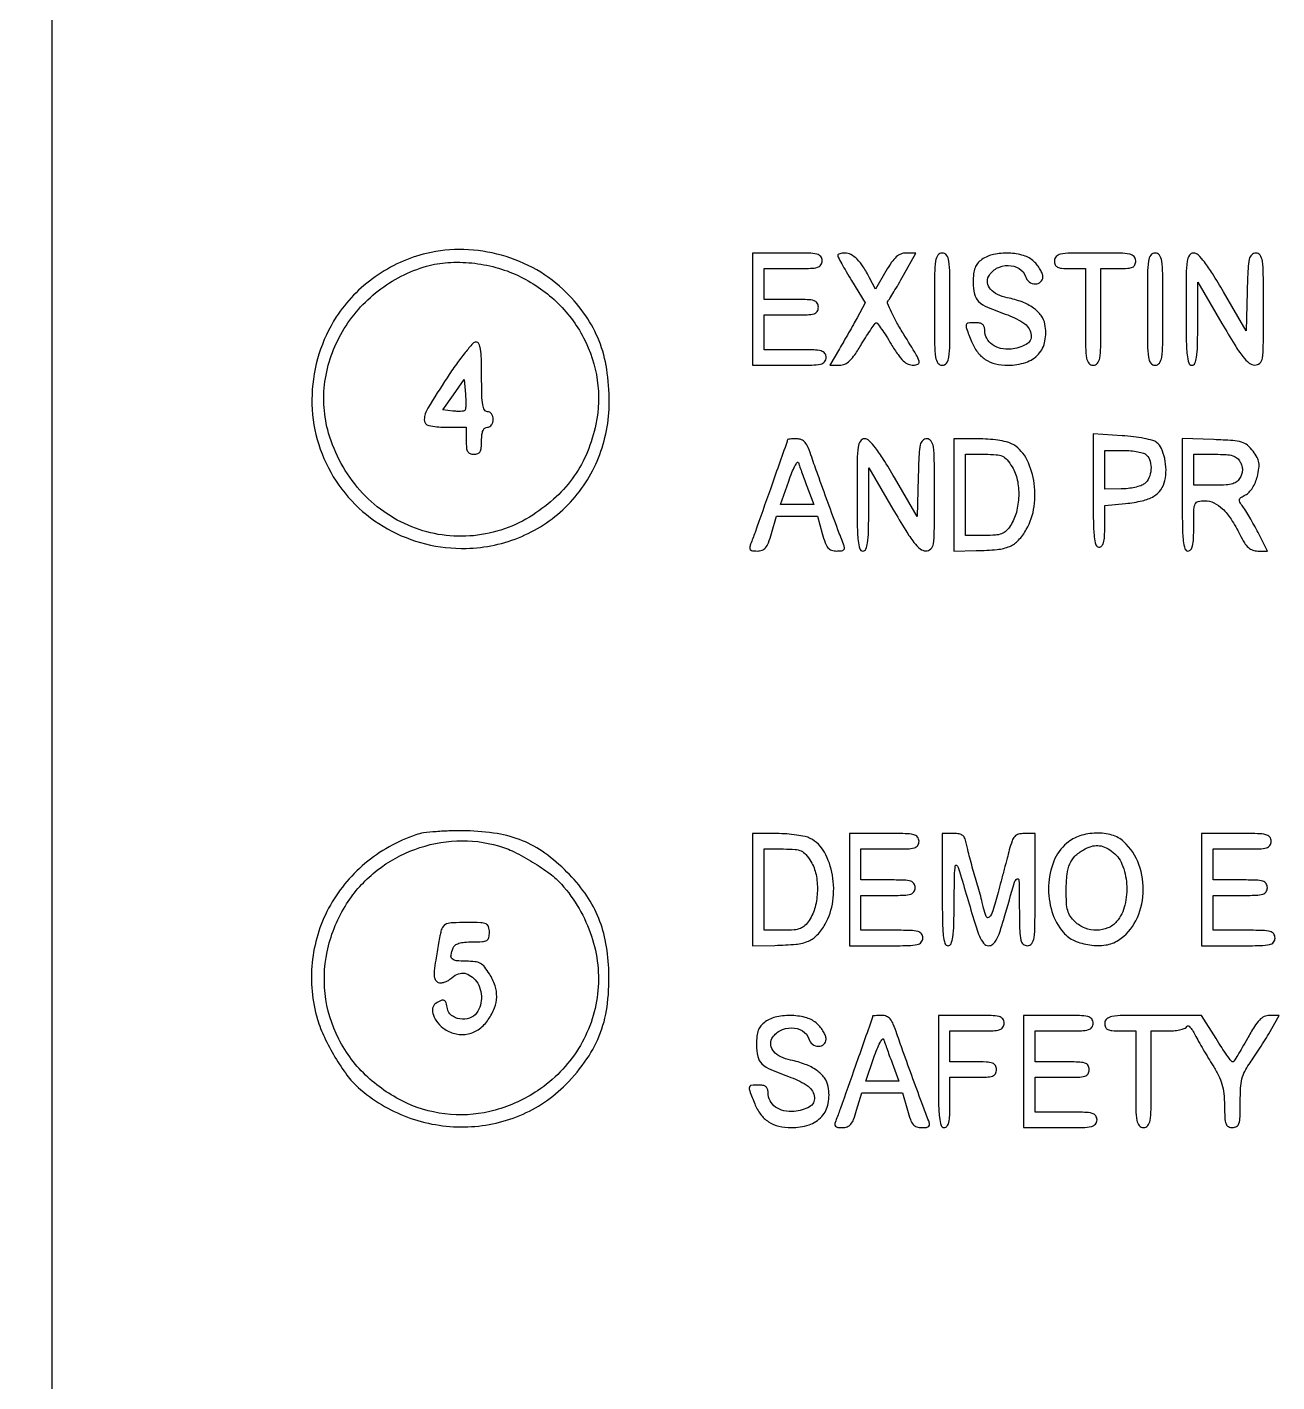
# Model space of a CAD drawing. Extents: x 0 to 1066, y 0 to 761.
# Drawn here: x 777.27 to 804.59, y 667.01 to 696.63 of the extents above; entities that cross this region are included whole.
import ezdxf

# ---------------------------------------------------------------- set-up
doc = ezdxf.new("R2010")
doc.units = 0
doc.header["$MEASUREMENT"] = 0

msp = doc.modelspace()

# ---------------------------------------------------------------- linework, layer by layer
msp.add_lwpolyline([(183.390323, 95.266879, 0.000001), (192.989143, 95.254457, 0.000118)], format="xyb")
for points in [[(409.06215, 749.15415), (40.8618, 749.132981), (40.8618, 380.65769), (40.8618, 12.1824), (501.2973, 12.1824), (961.7328, 12.1824), (961.7328, 380.646631), (961.7328, 749.110861), (961.41555, 749.1633, 0.040886), (961.153339, 749.184871, 0.000002), (934.190609, 749.194398, 0.000089), (904.448031, 749.199508, 0.000054), (869.1804, 749.195529, -0.000029), (813.61687, 749.186499, -0.000004), (696.10453, 749.175037, -0.000004), (556.774728, 749.163736, -0.000004)], [(785.997105, 691.682352, 0.050026), (785.421334, 691.484218, 0.045719), (784.877547, 691.170865, 0.04586), (784.401376, 690.765048, 0.051106), (784.026175, 690.292646, 0.133354), (783.494947, 688.599059, 0.138393), (783.904924, 686.895979, 0.138543), (785.144167, 685.659726, 0.133745), (786.8646, 685.233336, 0.095052), (788.078141, 685.495171, 0.099017), (789.088855, 686.185791, 0.098969), (789.756558, 687.212337, 0.094862), (789.991508, 688.4325, 0.038506), (789.936789, 689.151997, 0.055241), (789.770544, 689.768856, 0.057392), (789.479478, 690.31682, 0.046131), (789.051728, 690.829708, 0.066545), (788.406909, 691.320485, 0.061446), (787.638518, 691.640783, 0.061189), (786.812162, 691.765656, 0.064894)], [(793.125, 690.4629), (793.125, 689.2362), (793.9287, 689.2362, 0.004147), (794.419409, 689.24027, 0.047763), (794.610788, 689.261803, 0.16431), (794.698194, 689.313393, 0.179874), (794.7324, 689.4054, 0.157888), (794.70286, 689.496616, 0.176663), (794.62665, 689.548162, 0.055952), (794.461778, 689.570253, 0.005351), (794.0556, 689.5746), (793.3788, 689.5746), (793.3788, 689.9553), (793.3788, 690.336), (793.971, 690.336, 0.006583), (794.320892, 690.340607, 0.063075), (794.468025, 690.363193, 0.183695), (794.53687, 690.414626, 0.142406), (794.5632, 690.5052, 0.142406), (794.53687, 690.595774, 0.183695), (794.468025, 690.647207, 0.063075), (794.320892, 690.669793, 0.006583), (793.971, 690.6744), (793.3788, 690.6744), (793.3788, 691.0128), (793.3788, 691.3512), (794.0133, 691.3512, 0.005909), (794.391326, 691.355667, 0.059311), (794.547338, 691.37799, 0.180365), (794.619856, 691.429488, 0.150217), (794.6478, 691.5204, 0.17273), (794.615127, 691.612157, 0.168559), (794.531475, 691.66375, 0.050222), (794.348922, 691.685449, 0.004487), (793.8864, 691.6896), (793.125, 691.6896)], [(794.9862, 691.637217, 0.12301), (794.995101, 691.601585, 0.003159), (795.074275, 691.455233, 0.006529), (795.171137, 691.284192, 0.00439), (795.286031, 691.091259), (795.585861, 690.597684), (795.410697, 690.276492, -0.002869), (795.328434, 690.127688, -0.001518), (795.224789, 689.944032, -0.00151), (795.117612, 689.756775, -0.002337), (795.023797, 689.59575), (794.812062, 689.2362), (795.021288, 689.2362, 0.105199), (795.138289, 689.261092, 0.085914), (795.244815, 689.332519, 0.052726), (795.35942, 689.467656, 0.014746), (795.508822, 689.7015, -0.006681), (795.618654, 689.879678, -0.010501), (795.71821, 690.029413, -0.004849), (795.805505, 690.152349, -0.254944), (795.830815, 690.164401, -0.226292), (795.856131, 690.150572, -0.004433), (795.943963, 690.026729, -0.009702), (796.044118, 689.876695, -0.006242), (796.154653, 689.699101, 0.014971), (796.303972, 689.468273, 0.051802), (796.419524, 689.333191, 0.083594), (796.526353, 689.26122, 0.106918), (796.642024, 689.2362, 0.130295), (796.741099, 689.262464, 0.351922), (796.766035, 689.32567, 0.060655), (796.702639, 689.466806, 0.002956), (796.434363, 689.905122, -0.011173), (796.28013, 690.166667, -0.01758), (796.160815, 690.398501, -0.011947), (796.075879, 690.590624, -0.293207), (796.085732, 690.645372, 0.047422), (796.124079, 690.695428, 0.003721), (796.21218, 690.838642, 0.005039), (796.314467, 691.011636, 0.003834), (796.423165, 691.20315), (796.694352, 691.6896), (796.482815, 691.6896, 0.093558), (796.368244, 691.667973, 0.088897), (796.267118, 691.605906, 0.059307), (796.164331, 691.489775, 0.018991), (796.040137, 691.295189), (795.808997, 690.900777), (795.68311, 691.147139, 0.025616), (795.545175, 691.386039, 0.052309), (795.409302, 691.55428, 0.070756), (795.275101, 691.655379, 0.126762), (795.142288, 691.6896, 0.031847), (795.082494, 691.685788, 0.049151), (795.032051, 691.674212, 0.063174), (794.997125, 691.657343, 0.253917)], [(797.1012, 690.4629, 0.002322), (797.104789, 689.690038, 0.031956), (797.125267, 689.410687, 0.123223), (797.176078, 689.284309, 0.240299), (797.2704, 689.2362, 0.240299), (797.364722, 689.284309, 0.123223), (797.415533, 689.410687, 0.031956), (797.436011, 689.690038, 0.002322), (797.4396, 690.4629, 0.002322), (797.436011, 691.235762, 0.031956), (797.415533, 691.515112, 0.123223), (797.364722, 691.641491, 0.240299), (797.2704, 691.6896, 0.240299), (797.176078, 691.641491, 0.123223), (797.125267, 691.515112, 0.031956), (797.104789, 691.235762, 0.002322)], [(798.13755, 691.547944, 0.064007), (798.044752, 691.463732, 0.085808), (797.986951, 691.366165, 0.066535), (797.956434, 691.236274, 0.024477), (797.9472, 691.047758, 0.055339), (797.975837, 690.789812, 0.149321), (798.066073, 690.631324, 0.090969), (798.259844, 690.505662, 0.013145), (798.701297, 690.335657, -0.070637), (799.075795, 690.139569, -0.215768), (799.215551, 689.896824, -0.299828), (799.107796, 689.692464, -0.104684), (798.774004, 689.59127, -0.073735), (798.547538, 689.605205, -0.104161), (798.363247, 689.686673, -0.119079), (798.243923, 689.825512, -0.118782), (798.201, 690.003643, 0.082235), (798.188546, 690.078852, 0.147435), (798.152433, 690.129334, 0.119852), (798.088224, 690.157894, 0.045016), (797.9895, 690.1668, 0.028442), (797.835093, 690.15801, 0.327023), (797.792992, 690.119113, 0.139119), (797.799629, 690.039942, 0.005125), (797.909489, 689.757001, 0.065244), (798.038277, 689.527252, 0.088006), (798.211642, 689.364438, 0.085852), (798.43394, 689.268565, 0.059042), (798.707073, 689.2362, 0.079385), (799.096277, 689.298386, 0.130563), (799.374088, 689.479024, 0.137881), (799.516228, 689.765502, 0.093265), (799.516428, 690.132247, 0.114024), (799.432895, 690.323128, 0.079467), (799.26387, 690.487886, 0.063948), (799.014522, 690.6197, 0.038754), (798.693366, 690.712434, -0.060203), (798.476687, 690.785177, -0.103319), (798.325606, 690.900045, -0.141227), (798.261242, 691.038835, -0.162669), (798.285678, 691.182146, -0.149104), (798.459437, 691.355203, -0.123853), (798.713831, 691.417698, -0.133716), (798.953153, 691.3511, -0.183571), (799.090673, 691.177672, 0.153609), (799.172587, 691.061012, 0.157876), (799.305616, 691.013861, 0.194842), (799.421596, 691.057172, 0.210147), (799.47, 691.167253, 0.093821), (799.456333, 691.239446, 0.037607), (799.412483, 691.33037, 0.035541), (799.349123, 691.423863, 0.037508), (799.274197, 691.505653, 0.118482), (799.04847, 691.634394, 0.061394), (798.726123, 691.686356, 0.060569), (798.393956, 691.658454, 0.10142)], [(799.7238, 691.5204, 0.094959), (799.740363, 691.433974, 0.184152), (799.78725, 691.382925, 0.098846), (799.880239, 691.35753, 0.017388), (800.0622, 691.3512), (800.4006, 691.3512), (800.4006, 690.2937, 0.002827), (800.404331, 689.633741, 0.036854), (800.425134, 689.389537, 0.138781), (800.476394, 689.279068, 0.218517), (800.5698, 689.2362, 0.218517), (800.663206, 689.279068, 0.138781), (800.714466, 689.389537, 0.036854), (800.735269, 689.633741, 0.002827), (800.739, 690.2937), (800.739, 691.3512), (801.1197, 691.3512, 0.013964), (801.329458, 691.357059, 0.090841), (801.431663, 691.38175, 0.188085), (801.482234, 691.432795, 0.102588), (801.5004, 691.5204, 0.193568), (801.463202, 691.612885, 0.15568), (801.368213, 691.664421, 0.043488), (801.159205, 691.685667, 0.003595), (800.6121, 691.6896, 0.003595), (800.064995, 691.685667, 0.043488), (799.855988, 691.664421, 0.15568), (799.760998, 691.612885, 0.193568)], [(801.7542, 690.4629, 0.002322), (801.757789, 689.690038, 0.031956), (801.778267, 689.410687, 0.123223), (801.829078, 689.284309, 0.240299), (801.9234, 689.2362, 0.240299), (802.017722, 689.284309, 0.123223), (802.068533, 689.410687, 0.031956), (802.089011, 689.690038, 0.002322), (802.0926, 690.4629, 0.002322), (802.089011, 691.235762, 0.031956), (802.068533, 691.515112, 0.123223), (802.017722, 691.641491, 0.240299), (801.9234, 691.6896, 0.240299), (801.829078, 691.641491, 0.123223), (801.778267, 691.515112, 0.031956), (801.757789, 691.235762, 0.002322)], [(802.6002, 690.4629, 0.003213), (802.604528, 689.789379, 0.022561), (802.623538, 689.4618, 0.049302), (802.659453, 689.286077, 0.328801), (802.7271, 689.2362, 0.295501), (802.792472, 689.278531, 0.070336), (802.830206, 689.409231, 0.029944), (802.85024, 689.656794, 0.004715), (802.855837, 690.14565), (802.857674, 691.0551), (803.384587, 690.148957, 0.006242), (803.663961, 689.682024, 0.029041), (803.843682, 689.424737, 0.052989), (803.980926, 689.284238, 0.170079), (804.10185, 689.239507, 0.199339), (804.210131, 689.282273, 0.163117), (804.267825, 689.393706, 0.036571), (804.288904, 689.652581, 0.002034), (804.2922, 690.4629, 0.002367), (804.288569, 691.230072, 0.031318), (804.268184, 691.512383, 0.117824), (804.218377, 691.641077, 0.246563), (804.12596, 691.6896, 0.195513), (804.035155, 691.652682, 0.145553), (803.981852, 691.557256, 0.043894), (803.954339, 691.350993, 0.004128), (803.93561, 690.839718), (803.9115, 689.989836), (803.418317, 690.839718, 0.007787), (803.178238, 691.238983, 0.025041), (803.001401, 691.49361, 0.035073), (802.863547, 691.648518, 0.195814), (802.762667, 691.6896, 0.254619), (802.672661, 691.640588, 0.110911), (802.624151, 691.508758, 0.030502), (802.603887, 691.222586, 0.002427)], [(787.99834, 691.19714, -0.079429), (788.831274, 690.629617, -0.083179), (789.430297, 689.838678, -0.08492), (789.73045, 688.910561, -0.087624), (789.700103, 687.945986, -0.045806), (789.514114, 687.340015, -0.054705), (789.228555, 686.815617, -0.054078), (788.832983, 686.360942, -0.043222), (788.319725, 685.962306, -0.11948), (787.027556, 685.510829, -0.12055), (785.676715, 685.703452, -0.11761), (784.542787, 686.505682, -0.109943), (783.858645, 687.752311, -0.106182), (783.778222, 688.877756, -0.09793), (784.160202, 689.973359, -0.095419), (784.942073, 690.863078, -0.094989), (785.999645, 691.400496, -0.054256), (786.466705, 691.481795, -0.041356), (786.986086, 691.472065, -0.040317), (787.511873, 691.375309, -0.044279)], [(786.445949, 688.961448, 0.007646), (786.025141, 688.296398, 0.127089), (785.949408, 688.048089, 0.365109), (786.047968, 687.920288, 0.053482), (786.3993, 687.8826), (786.8646, 687.8826), (786.8646, 687.5865, 0.022514), (786.871553, 687.432166, 0.10769), (786.897836, 687.348563, 0.177212), (786.948992, 687.305399, 0.087745), (787.0338, 687.2904, 0.087745), (787.118608, 687.305399, 0.177212), (787.169764, 687.348563, 0.10769), (787.196047, 687.432166, 0.022514), (787.203, 687.5865, -0.025511), (787.209928, 687.722201, -0.075863), (787.233214, 687.8121, -0.129352), (787.273265, 687.863474, -0.164293), (787.3299, 687.8826, 0.130775), (787.378609, 687.895561, 0.10214), (787.419787, 687.93195, 0.08892), (787.447336, 687.986708, 0.072314), (787.4568, 688.0518, 0.072314), (787.447336, 688.116892, 0.08892), (787.419787, 688.17165, 0.10214), (787.378609, 688.208039, 0.130775), (787.3299, 688.221, -0.273642), (787.265877, 688.258875, -0.084509), (787.227675, 688.36905, -0.035355), (787.2078, 688.578814, -0.005946), (787.203, 688.9824, 0.006165), (787.198118, 689.378305, 0.033744), (787.178446, 689.591247, 0.07546), (787.141719, 689.705815, 0.284834), (787.080449, 689.7438, 0.215356), (787.011487, 689.712653, 0.010228), (786.843512, 689.513984, 0.015258), (786.651007, 689.261232, 0.010239)], [(786.835647, 688.248447, -0.16234), (786.807459, 688.234358, -0.023299), (786.742398, 688.228154, -0.024442), (786.662133, 688.228186, -0.018672), (786.574626, 688.235784), (786.353783, 688.2633), (786.588041, 688.592678), (786.8223, 688.922057), (786.849063, 688.605341, -0.012704), (786.856389, 688.481094, -0.017767), (786.856162, 688.369859, -0.014224), (786.850175, 688.279312, -0.174472)], [(800.5698, 686.497826, 0.003177), (800.574121, 685.817844, 0.022367), (800.593118, 685.487454, 0.048715), (800.62898, 685.310102, 0.329705), (800.6967, 685.26, 0.208378), (800.757043, 685.28629, 0.11961), (800.796531, 685.356727, 0.055661), (800.817906, 685.487799, 0.012613), (800.8236, 685.713464), (800.8236, 686.166928), (801.27855, 686.213883, 0.029754), (801.644321, 686.273788, 0.076952), (801.892388, 686.371557, 0.106873), (802.050428, 686.516432, 0.100256), (802.139012, 686.71692, 0.058942), (802.161983, 686.949486, 0.048856), (802.13294, 687.196741, 0.051542), (802.061641, 687.413671, 0.114883), (801.957197, 687.551257, 0.111025), (801.873735, 687.593819, 0.015594), (801.683766, 687.63615, 0.017167), (801.452129, 687.672044, 0.01383), (801.201235, 687.695128), (800.5698, 687.735651)], [(793.886395, 687.60765, -0.084799), (793.879891, 687.569634, -0.000052), (793.51392, 686.530862, -0.000388), (793.178376, 685.581128, -0.009822), (793.081375, 685.32345, 0.060048), (793.061783, 685.249719, 0.230938), (793.076032, 685.205862, 0.170663), (793.124125, 685.181754, 0.031659), (793.224379, 685.1754, 0.086283), (793.332494, 685.194197, 0.134827), (793.409323, 685.248159, 0.082591), (793.471396, 685.35517, 0.018432), (793.538868, 685.5561), (793.651276, 685.9368), (794.096243, 685.9368), (794.541211, 685.9368), (794.6478, 685.5561, 0.017944), (794.713185, 685.35119, 0.087286), (794.773412, 685.245731, 0.141822), (794.850634, 685.193352, 0.078722), (794.963946, 685.1754, 0.029308), (795.069092, 685.181568, 0.166988), (795.118822, 685.205476, 0.236769), (795.133664, 685.249266, 0.061225), (795.11389, 685.32345, -0.006965), (794.991601, 685.639806, -0.001209), (794.770345, 686.24124, -0.001323), (794.550617, 686.847987, -0.005089), (794.418852, 687.22695, 0.017403), (794.340081, 687.4367, 0.074917), (794.271322, 687.550475, 0.125362), (794.191616, 687.608372, 0.094981), (794.085049, 687.6288, 0.00999), (794.008884, 687.627278, 0.016528), (793.944752, 687.622587, 0.010464), (793.893648, 687.616062, 0.371455)], [(795.4092, 686.4021, 0.003213), (795.413528, 685.728579, 0.022561), (795.432538, 685.401, 0.049302), (795.468453, 685.225277, 0.328801), (795.5361, 685.1754, 0.295501), (795.601472, 685.217731, 0.070336), (795.639206, 685.348431, 0.029944), (795.65924, 685.595994, 0.004715), (795.664837, 686.08485), (795.666674, 686.9943), (796.193587, 686.088157, 0.006242), (796.472961, 685.621224, 0.029041), (796.652682, 685.363937, 0.052989), (796.789926, 685.223438, 0.170079), (796.91085, 685.178707, 0.199339), (797.019131, 685.221473, 0.163117), (797.076825, 685.332906, 0.036571), (797.097904, 685.591781, 0.002034), (797.1012, 686.4021, 0.002367), (797.097569, 687.169272, 0.031318), (797.077184, 687.451583, 0.117824), (797.027377, 687.580277, 0.246563), (796.93496, 687.6288, 0.195513), (796.844155, 687.591882, 0.145553), (796.790852, 687.496456, 0.043894), (796.763339, 687.290193, 0.004128), (796.74461, 686.778918), (796.7205, 685.929036), (796.227317, 686.778918, 0.007787), (795.987238, 687.178183, 0.025041), (795.810401, 687.43281, 0.035073), (795.672547, 687.587718, 0.195814), (795.571667, 687.6288, 0.254619), (795.481661, 687.579788, 0.110911), (795.433151, 687.447958, 0.030502), (795.412887, 687.161786, 0.002427)], [(797.5242, 686.4021), (797.5242, 685.1754), (798.01065, 685.183833, 0.018847), (798.47362, 685.209333, 0.076273), (798.747029, 685.277681, 0.107083), (798.938218, 685.411469, 0.057946), (799.108422, 685.644364, 0.09461), (799.279413, 686.149018, 0.077415), (799.270001, 686.719631, 0.083451), (799.094367, 687.220065, 0.148656), (798.784184, 687.521803, 0.065462), (798.67184, 687.562266, 0.01784), (798.485859, 687.595974, 0.017725), (798.270231, 687.619391, 0.017594), (798.05295, 687.627553), (797.5242, 687.6288)], [(802.5156, 686.405521, 0.003202), (802.519926, 685.730013, 0.022501), (802.538932, 685.40157, 0.049121), (802.57483, 685.225347, 0.329081), (802.6425, 685.1754, 0.232029), (802.704237, 685.20568, 0.108427), (802.743369, 685.2882, 0.047315), (802.764101, 685.444057, 0.00942), (802.7694, 685.7253, -0.00595), (802.773707, 686.087265, -0.096871), (802.799744, 686.205398, -0.238613), (802.86441, 686.259015, -0.056005), (803.008453, 686.2752, -0.111153), (803.209905, 686.229856, -0.081177), (803.39922, 686.099001, -0.058854), (803.58491, 685.872371, -0.025924), (803.776772, 685.53495, 0.021841), (803.876516, 685.356153, 0.069009), (803.96367, 685.250627, 0.100305), (804.056178, 685.194832, 0.085906), (804.168445, 685.1754), (804.37965, 685.1754), (804.173473, 685.57725, 0.006834), (804.085406, 685.743272, 0.006481), (803.991298, 685.909812, 0.006451), (803.904251, 686.05496, 0.022591), (803.842827, 686.145075, -0.02569), (803.776248, 686.244064, -0.192002), (803.767329, 686.298864, -0.198014), (803.798663, 686.34379, -0.027525), (803.899528, 686.400975, 0.089041), (803.977481, 686.458814, 0.046566), (804.051998, 686.554476, 0.042448), (804.115234, 686.674802, 0.038847), (804.159464, 686.807663, 0.026721), (804.193434, 686.984022, 0.076578), (804.191442, 687.108441, 0.082928), (804.152416, 687.220784, 0.035157), (804.066072, 687.355462, 0.057331), (803.943502, 687.48574, 0.10358), (803.815117, 687.555032, 0.055706), (803.619985, 687.589974, 0.007564), (803.204758, 687.611071), (802.5156, 687.635643)], [(798.799153, 687.01545, -0.090931), (798.911474, 686.733731, -0.056823), (798.941535, 686.378809, -0.056208), (798.890625, 686.020988, -0.081785), (798.76183, 685.730109, -0.053857), (798.668567, 685.616566, -0.102503), (798.569565, 685.552935, -0.073821), (798.431888, 685.522209, -0.018052), (798.19905, 685.5138), (797.778, 685.5138), (797.778, 686.4021), (797.778, 687.2904), (798.202243, 687.2904, -0.017821), (798.452218, 687.281488, -0.090339), (798.586717, 687.246935, -0.111314), (798.686476, 687.170566, -0.033754)], [(801.73728, 687.27348, -0.13151), (801.816434, 687.136469, -0.084316), (801.8338, 686.952515, -0.084006), (801.789413, 686.772481, -0.128741), (801.69075, 686.646767, -0.079472), (801.609395, 686.603301, -0.027293), (801.480572, 686.566604, -0.026323), (801.331663, 686.540996, -0.027554), (801.18315, 686.531691), (800.8236, 686.529), (800.8236, 686.952), (800.8236, 687.375), (801.22968, 687.375, -0.022886), (801.392585, 687.36754, -0.026473), (801.546296, 687.345178, -0.026952), (801.672495, 687.312781, -0.120635)], [(803.7846, 687.1212, -0.049536), (803.820762, 687.033826, -0.073486), (803.832853, 686.952, -0.073486), (803.820762, 686.870174, -0.049536), (803.7846, 686.7828, -0.09537), (803.715705, 686.697875, -0.100861), (803.621466, 686.646633, -0.059921), (803.476432, 686.620648, -0.014397), (803.231723, 686.6136), (802.7694, 686.6136), (802.7694, 686.952), (802.7694, 687.2904), (803.231723, 687.2904, -0.014397), (803.476432, 687.283352, -0.059921), (803.621466, 687.257367, -0.100861), (803.715705, 687.206125, -0.09537)], [(794.312555, 686.59245), (794.462344, 686.1906), (794.100038, 686.1906), (793.737732, 686.1906), (793.915543, 686.705018, -0.011999), (793.986293, 686.894824, -0.026422), (794.051317, 687.035259, -0.047278), (794.101634, 687.111901, -0.601846), (794.12806, 687.106868, 0.009837), (794.149896, 687.040695, 0.001488), (794.196571, 686.909323, 0.001668), (794.252662, 686.754556, 0.001442)], [(785.7648, 678.97164, 0.09133), (784.650488, 678.341073, 0.096368), (783.858609, 677.364913, 0.097835), (783.498198, 676.176064, 0.097299), (783.61587, 674.937007, 0.038263), (783.765781, 674.544885, 0.024196), (783.996357, 674.112635, 0.024327), (784.258862, 673.718072, 0.051825), (784.505459, 673.447603, 0.093347), (785.582306, 672.79944, 0.092818), (786.823355, 672.58569, 0.094487), (788.039295, 672.835924, 0.100997), (789.045634, 673.513647, 0.044452), (789.505331, 674.072957, 0.061619), (789.802448, 674.649246, 0.060033), (789.955047, 675.292225, 0.039588), (789.980881, 676.052544, 0.038264), (789.904942, 676.673652, 0.052783), (789.737077, 677.209436, 0.053468), (789.462802, 677.693031, 0.040683), (789.068229, 678.157629, 0.039941), (788.582015, 678.571803, 0.05959), (788.094197, 678.842547, 0.057514), (787.543344, 678.996626, 0.034305), (786.8646, 679.05737, 0.011631), (786.52948, 679.056503, 0.012987), (786.206895, 679.039771, 0.013152), (785.931857, 679.011037, 0.050643)], [(787.573885, 678.729909, -0.045144), (787.911209, 678.598614, -0.021792), (788.317249, 678.374156, -0.021686), (788.697266, 678.118649, -0.051927), (788.947997, 677.890141, -0.101745), (789.603883, 676.75826, -0.109772), (789.735812, 675.490868, -0.111106), (789.319109, 674.298671, -0.106361), (788.427007, 673.377707, -0.07969), (787.501053, 672.952657, -0.087889), (786.520236, 672.858234, -0.087718), (785.565131, 673.106536, -0.079009), (784.713627, 673.673, -0.088524), (784.080207, 674.507094, -0.090923), (783.781894, 675.501091, -0.090141), (783.854544, 676.543485, -0.085208), (784.288307, 677.516407, -0.079975), (784.92053, 678.196412, -0.077249), (785.741413, 678.653419, -0.077531), (786.659501, 678.838616, -0.081493)], [(793.125, 677.7729), (793.125, 676.5462), (793.61145, 676.554633, 0.018847), (794.07442, 676.580133, 0.076273), (794.347829, 676.648481, 0.107083), (794.539018, 676.782269, 0.057946), (794.709222, 677.015164, 0.09461), (794.880213, 677.519818, 0.077415), (794.870801, 678.090431, 0.083451), (794.695167, 678.590865, 0.148656), (794.384984, 678.892603, 0.065462), (794.27264, 678.933066, 0.01784), (794.086659, 678.966774, 0.017725), (793.871031, 678.990191, 0.017594), (793.65375, 678.998353), (793.125, 678.9996)], [(795.24, 677.7729), (795.24, 676.5462), (796.0437, 676.5462, 0.004147), (796.534409, 676.55027, 0.047763), (796.725788, 676.571803, 0.16431), (796.813194, 676.623393, 0.179874), (796.8474, 676.7154, 0.157888), (796.81786, 676.806616, 0.176663), (796.74165, 676.858162, 0.055952), (796.576778, 676.880253, 0.005351), (796.1706, 676.8846), (795.4938, 676.8846), (795.4938, 677.2653), (795.4938, 677.646), (796.086, 677.646, 0.006583), (796.435892, 677.650607, 0.063075), (796.583025, 677.673193, 0.183695), (796.65187, 677.724626, 0.142406), (796.6782, 677.8152, 0.142406), (796.65187, 677.905774, 0.183695), (796.583025, 677.957207, 0.063075), (796.435892, 677.979793, 0.006583), (796.086, 677.9844), (795.4938, 677.9844), (795.4938, 678.3228), (795.4938, 678.6612), (796.1283, 678.6612, 0.005909), (796.506326, 678.665667, 0.059311), (796.662338, 678.68799, 0.180365), (796.734856, 678.739488, 0.150217), (796.7628, 678.8304, 0.17273), (796.730127, 678.922157, 0.168559), (796.646475, 678.97375, 0.050222), (796.463922, 678.995449, 0.004487), (796.0014, 678.9996), (795.24, 678.9996)], [(797.2704, 677.7729, 0.003213), (797.274728, 677.099379, 0.022561), (797.293738, 676.7718, 0.049302), (797.329653, 676.596077, 0.328801), (797.3973, 676.5462, 0.305395), (797.463534, 676.590816, 0.062503), (797.501802, 676.734464, 0.027449), (797.52361, 677.00436, 0.004264), (797.532837, 677.54025, -0.002416), (797.540185, 678.083722, -0.029471), (797.556246, 678.291143, -0.603012), (797.588012, 678.302714, -0.138127), (797.628491, 678.2382, 0.001112), (797.962007, 677.112584, 0.020238), (798.083604, 676.758451, 0.077221), (798.175819, 676.599377, 0.226588), (798.287137, 676.5462, 0.178321), (798.375345, 676.578692, 0.090477), (798.451167, 676.671602, 0.045479), (798.527822, 676.84648, 0.010027), (798.625409, 677.15955, -0.001209), (798.851705, 677.933315, -0.180504), (798.906526, 678.006317, -0.586533), (798.947568, 677.984353, -0.002598), (798.955721, 677.37105, 0.004063), (798.963882, 676.86801, 0.046466), (798.987047, 676.671291, 0.159576), (799.039338, 676.581336, 0.183972), (799.1316, 676.5462, 0.240299), (799.225922, 676.594309, 0.123223), (799.276733, 676.720687, 0.031956), (799.297211, 677.000038, 0.002322), (799.3008, 677.7729), (799.3008, 678.9996), (799.066235, 678.9996, 0.057703), (798.936147, 678.984537, 0.150789), (798.855817, 678.937484, 0.102355), (798.797877, 678.840296, 0.018959), (798.73688, 678.64005, 0.000085), (798.690137, 678.462626, 0.000034), (798.62585, 678.218372, 0.000033), (798.556416, 677.95442, 0.000041), (798.492014, 677.70945, -0.009374), (798.378579, 677.308552, -0.115475), (798.299591, 677.172001, -0.538762), (798.232654, 677.183623, -0.053672), (798.173997, 677.37105, 0.012912), (798.146867, 677.491309, 0.003926), (798.099647, 677.672041, 0.003928), (798.043536, 677.873794, 0.004276), (797.985778, 678.069, -0.00492), (797.928294, 678.264206, -0.004529), (797.873002, 678.465959, -0.004526), (797.826971, 678.646701, -0.014927), (797.801281, 678.76695, 0.043617), (797.768378, 678.886863, 0.134321), (797.719798, 678.954621, 0.130778), (797.642629, 678.989234, 0.040414), (797.514598, 678.9996), (797.2704, 678.9996)], [(799.992403, 678.787573, 0.123885), (799.709212, 678.394877, 0.085485), (799.595637, 677.855957, 0.082885), (799.668108, 677.293936, 0.104562), (799.919839, 676.835326, 0.111799), (800.157809, 676.658975, 0.06908), (800.494208, 676.563281, 0.069045), (800.844165, 676.562815, 0.111332), (801.122082, 676.666881, 0.131426), (801.502839, 677.09286, 0.103697), (801.663254, 677.692511, 0.101152), (801.57059, 678.318853, 0.118621), (801.239971, 678.818419, 0.118666), (800.980235, 678.965001, 0.075716), (800.634556, 679.008938, 0.073305), (800.279541, 678.947607, 0.095814)], [(802.9386, 677.7729), (802.9386, 676.5462), (803.7423, 676.5462, 0.004147), (804.233009, 676.55027, 0.047763), (804.424388, 676.571803, 0.16431), (804.511794, 676.623393, 0.179874), (804.546, 676.7154, 0.157888), (804.51646, 676.806616, 0.176663), (804.44025, 676.858162, 0.055952), (804.275378, 676.880253, 0.005351), (803.8692, 676.8846), (803.1924, 676.8846), (803.1924, 677.2653), (803.1924, 677.646), (803.7846, 677.646, 0.006583), (804.134492, 677.650607, 0.063075), (804.281625, 677.673193, 0.183695), (804.35047, 677.724626, 0.142406), (804.3768, 677.8152, 0.142406), (804.35047, 677.905774, 0.183695), (804.281625, 677.957207, 0.063075), (804.134492, 677.979793, 0.006583), (803.7846, 677.9844), (803.1924, 677.9844), (803.1924, 678.3228), (803.1924, 678.6612), (803.8269, 678.6612, 0.005909), (804.204926, 678.665667, 0.059311), (804.360938, 678.68799, 0.180365), (804.433456, 678.739488, 0.150217), (804.4614, 678.8304, 0.17273), (804.428727, 678.922157, 0.168559), (804.345075, 678.97375, 0.050222), (804.162522, 678.995449, 0.004487), (803.7, 678.9996), (802.9386, 678.9996)], [(794.399953, 678.38625, -0.090931), (794.512274, 678.104531, -0.056823), (794.542335, 677.749609, -0.056208), (794.491425, 677.391788, -0.081785), (794.36263, 677.100909, -0.053857), (794.269367, 676.987366, -0.102503), (794.170365, 676.923735, -0.073821), (794.032688, 676.893009, -0.018052), (793.79985, 676.8846), (793.3788, 676.8846), (793.3788, 677.7729), (793.3788, 678.6612), (793.803043, 678.6612, -0.017821), (794.053018, 678.652288, -0.090339), (794.187517, 678.617735, -0.111314), (794.287276, 678.541366, -0.033754)], [(800.971497, 678.615839, -0.143223), (801.199198, 678.331523, -0.079931), (801.30166, 677.896353, -0.077332), (801.263465, 677.435218, -0.11509), (801.082196, 677.07495, -0.119537), (800.893784, 676.935395, -0.098447), (800.648127, 676.884752, -0.09388), (800.391677, 676.931462, -0.097006), (800.173403, 677.068547, -0.056872), (800.072483, 677.18764, -0.080028), (800.014587, 677.313996, -0.054705), (799.986763, 677.485724, -0.014142), (799.980291, 677.766497, -0.025001), (799.999355, 678.111355, -0.075567), (800.058782, 678.338338, -0.098225), (800.172237, 678.503205, -0.062967), (800.3583, 678.643619, -0.051006), (800.523066, 678.716958, -0.090781), (800.669714, 678.736995, -0.090761), (800.813971, 678.703781, -0.050966)], [(786.313522, 676.86345, 0.011761), (786.291081, 676.761696, 0.003191), (786.260403, 676.59971, 0.003227), (786.227942, 676.415401, 0.003347), (786.198271, 676.232913, 0.011282), (786.167457, 676.000694, 0.056605), (786.167945, 675.869768, 0.118131), (786.196653, 675.791604, 0.155544), (786.255596, 675.744423, 0.106979), (786.314223, 675.735367, 0.05807), (786.386346, 675.748185, 0.053922), (786.4601, 675.779337, 0.057106), (786.523946, 675.82506, -0.0717), (786.66404, 675.919351, -0.1249), (786.800476, 675.947113, -0.125272), (786.933357, 675.906441, -0.072367), (787.062988, 675.799289, -0.09631), (787.158804, 675.640718, -0.077658), (787.197744, 675.445112, -0.076982), (787.175238, 675.245308, -0.091642), (787.093078, 675.074612, -0.15778), (786.938914, 674.963046, -0.116654), (786.727697, 674.945856, -0.126034), (786.542995, 675.024338, -0.196776), (786.456866, 675.17145, 0.038599), (786.428846, 675.297798, 0.216949), (786.384223, 675.348402, 0.212508), (786.316067, 675.348543, 0.037031), (786.199897, 675.286466, 0.219034), (786.132036, 675.181695, 0.121143), (786.147192, 675.026915, 0.090118), (786.24361, 674.857918, 0.073264), (786.399729, 674.719239, 0.096009), (786.649314, 674.617052, 0.104368), (786.911339, 674.619883, 0.10221), (787.154089, 674.729016, 0.088529), (787.348349, 674.930161, 0.054384), (787.483053, 675.187187, 0.087563), (787.531899, 675.428911, 0.087974), (787.494971, 675.671947, 0.055368), (787.373127, 675.93285, 0.032759), (787.269116, 676.080712, 0.099222), (787.175015, 676.159089, 0.095481), (787.05585, 676.196775, 0.028987), (786.865843, 676.2078, -0.022342), (786.648191, 676.217531, -0.176186), (786.558168, 676.259708, -0.247452), (786.533222, 676.340725, -0.045018), (786.577551, 676.496981, -0.142036), (786.623391, 676.557457, -0.083601), (786.704748, 676.599112, -0.055335), (786.827197, 676.623404, -0.021323), (787.000551, 676.6308, 0.013328), (787.22077, 676.636671, 0.116541), (787.313885, 676.663986, 0.20863), (787.358444, 676.723578, 0.057738), (787.3722, 676.8423, 0.072655), (787.354456, 676.963765, 0.224871), (787.300451, 677.023809, 0.091852), (787.183292, 677.049116, 0.007386), (786.866212, 677.0538, 0.009568), (786.570952, 677.048149, 0.073485), (786.435163, 677.022741, 0.158044), (786.360274, 676.966378, 0.093151)], [(793.39995, 674.881744, 0.064007), (793.307152, 674.797532, 0.085808), (793.249351, 674.699965, 0.066535), (793.218834, 674.570074, 0.024477), (793.2096, 674.381558, 0.055339), (793.238237, 674.123612, 0.149321), (793.328473, 673.965124, 0.090969), (793.522244, 673.839462, 0.013145), (793.963697, 673.669457, -0.070637), (794.338195, 673.473369, -0.215768), (794.477951, 673.230624, -0.299828), (794.370196, 673.026264, -0.104684), (794.036404, 672.92507, -0.073735), (793.809938, 672.939005, -0.104161), (793.625647, 673.020473, -0.119079), (793.506323, 673.159312, -0.118782), (793.4634, 673.337443, 0.082235), (793.450946, 673.412652, 0.147435), (793.414833, 673.463134, 0.119852), (793.350624, 673.491694, 0.045016), (793.2519, 673.5006, 0.028442), (793.097493, 673.49181, 0.327023), (793.055392, 673.452913, 0.139119), (793.062029, 673.373742, 0.005125), (793.171889, 673.090801, 0.065244), (793.300677, 672.861052, 0.088006), (793.474042, 672.698238, 0.085852), (793.69634, 672.602365, 0.059042), (793.969473, 672.57, 0.079385), (794.358677, 672.632186, 0.130563), (794.636488, 672.812824, 0.137881), (794.778628, 673.099302, 0.093265), (794.778828, 673.466047, 0.114024), (794.695295, 673.656928, 0.079467), (794.52627, 673.821686, 0.063948), (794.276922, 673.9535, 0.038754), (793.955766, 674.046234, -0.060203), (793.739087, 674.118977, -0.103319), (793.588006, 674.233845, -0.141227), (793.523642, 674.372635, -0.162669), (793.548078, 674.515946, -0.149104), (793.721837, 674.689003, -0.123853), (793.976231, 674.751498, -0.133716), (794.215553, 674.6849, -0.183571), (794.353073, 674.511472, 0.153609), (794.434987, 674.394812, 0.157876), (794.568016, 674.347661, 0.194842), (794.683996, 674.390972, 0.210147), (794.7324, 674.501053, 0.093821), (794.718733, 674.573246, 0.037607), (794.674883, 674.66417, 0.035541), (794.611523, 674.757663, 0.037508), (794.536597, 674.839453, 0.118482), (794.31087, 674.968194, 0.061394), (793.988523, 675.020156, 0.060569), (793.656356, 674.992254, 0.10142)], [(795.747595, 675.00225, -0.084799), (795.741091, 674.964234, -0.000052), (795.37512, 673.925462, -0.000388), (795.039576, 672.975728, -0.009822), (794.942575, 672.71805, 0.060048), (794.922983, 672.644319, 0.230938), (794.937232, 672.600462, 0.170663), (794.985325, 672.576354, 0.031659), (795.085579, 672.57, 0.086283), (795.193694, 672.588797, 0.134827), (795.270523, 672.642759, 0.082591), (795.332596, 672.74977, 0.018432), (795.400068, 672.9507), (795.512476, 673.3314), (795.957443, 673.3314), (796.402411, 673.3314), (796.509, 672.9507, 0.017944), (796.574385, 672.74579, 0.087286), (796.634612, 672.640331, 0.141822), (796.711834, 672.587952, 0.078722), (796.825146, 672.57, 0.029308), (796.930292, 672.576168, 0.166988), (796.980022, 672.600076, 0.236769), (796.994864, 672.643866, 0.061225), (796.97509, 672.71805, -0.006965), (796.852801, 673.034406, -0.001209), (796.631545, 673.63584, -0.001323), (796.411817, 674.242587, -0.005089), (796.280052, 674.62155, 0.017403), (796.201281, 674.8313, 0.074917), (796.132522, 674.945075, 0.125362), (796.052816, 675.002972, 0.094981), (795.946249, 675.0234, 0.00999), (795.870084, 675.021878, 0.016528), (795.805952, 675.017187, 0.010464), (795.754848, 675.010662, 0.371455)], [(797.1858, 673.7967, 0.003213), (797.190128, 673.123179, 0.022561), (797.209138, 672.7956, 0.049302), (797.245053, 672.619877, 0.328801), (797.3127, 672.57, 0.232029), (797.374437, 672.60028, 0.108427), (797.413569, 672.6828, 0.047315), (797.434301, 672.838657, 0.00942), (797.4396, 673.1199), (797.4396, 673.6698), (797.9472, 673.6698, 0.008455), (798.240898, 673.674767, 0.072107), (798.3702, 673.698, 0.188641), (798.431732, 673.749268, 0.12648), (798.4548, 673.839, 0.12648), (798.431732, 673.928732, 0.188641), (798.3702, 673.98, 0.072107), (798.240898, 674.003233, 0.008455), (797.9472, 674.0082), (797.4396, 674.0082), (797.4396, 674.3466), (797.4396, 674.685), (798.0318, 674.685, 0.006583), (798.381692, 674.689607, 0.063075), (798.528825, 674.712193, 0.183695), (798.59767, 674.763626, 0.142406), (798.624, 674.8542, 0.165398), (798.592883, 674.945695, 0.1727), (798.512963, 674.997274, 0.052938), (798.339245, 675.019157, 0.004884), (797.9049, 675.0234), (797.1858, 675.0234)], [(799.047, 673.7967), (799.047, 672.57), (799.8507, 672.57, 0.004147), (800.341409, 672.57407, 0.047763), (800.532788, 672.595603, 0.16431), (800.620194, 672.647193, 0.179874), (800.6544, 672.7392, 0.157888), (800.62486, 672.830416, 0.176663), (800.54865, 672.881962, 0.055952), (800.383778, 672.904053, 0.005351), (799.9776, 672.9084), (799.3008, 672.9084), (799.3008, 673.2891), (799.3008, 673.6698), (799.893, 673.6698, 0.006583), (800.242892, 673.674407, 0.063075), (800.390025, 673.696993, 0.183695), (800.45887, 673.748426, 0.142406), (800.4852, 673.839, 0.142406), (800.45887, 673.929574, 0.183695), (800.390025, 673.981007, 0.063075), (800.242892, 674.003593, 0.006583), (799.893, 674.0082), (799.3008, 674.0082), (799.3008, 674.3466), (799.3008, 674.685), (799.9353, 674.685, 0.005909), (800.313326, 674.689467, 0.059311), (800.469338, 674.71179, 0.180365), (800.541856, 674.763288, 0.150217), (800.5698, 674.8542, 0.17273), (800.537127, 674.945957, 0.168559), (800.453475, 674.99755, 0.050222), (800.270922, 675.019249, 0.004487), (799.8084, 675.0234), (799.047, 675.0234)], [(800.8236, 674.8542, 0.094959), (800.840163, 674.767774, 0.184152), (800.88705, 674.716725, 0.098846), (800.980039, 674.69133, 0.017388), (801.162, 674.685), (801.5004, 674.685), (801.5004, 673.6275, 0.002827), (801.504131, 672.967541, 0.036854), (801.524934, 672.723337, 0.138781), (801.576194, 672.612868, 0.218517), (801.6696, 672.57, 0.218517), (801.763006, 672.612868, 0.138781), (801.814266, 672.723337, 0.036854), (801.835069, 672.967541, 0.002827), (801.8388, 673.6275), (801.8388, 674.685), (802.21245, 674.685, 0.024), (802.35998, 674.692086, 0.03564), (802.487489, 674.71361, 0.03954), (802.583004, 674.745, 0.216408), (802.619049, 674.783848, -0.423764), (802.644324, 674.795976, -0.114921), (802.685666, 674.768708, -0.050224), (802.74055, 674.697773, -0.021588), (802.79956, 674.593498, 0.009661), (802.873186, 674.45584, 0.004315), (802.975124, 674.277421, 0.00427), (803.086221, 674.0905, 0.005776), (803.190011, 673.9236, -0.026113), (803.310981, 673.71019, -0.045849), (803.384644, 673.521299, -0.044203), (803.424243, 673.317428, -0.022462), (803.43955, 673.05645, 0.009319), (803.448535, 672.778441, 0.074119), (803.473864, 672.652787, 0.184912), (803.525971, 672.59248, 0.123759), (803.6154, 672.57, 0.136957), (803.705714, 672.595211, 0.185702), (803.757094, 672.661533, 0.065938), (803.779883, 672.802538, 0.007136), (803.7846, 673.133065, -0.01444), (803.793296, 673.434099, -0.04363), (803.822909, 673.636947, -0.057784), (803.881333, 673.7982, -0.044334), (803.979619, 673.957915, 0.01199), (804.070671, 674.086461, 0.005258), (804.185369, 674.260844, 0.0052), (804.303275, 674.448541, 0.006935), (804.406186, 674.62155), (804.637732, 675.0234), (804.428393, 675.0234, 0.108876), (804.309725, 674.99725, 0.092988), (804.205233, 674.922773, 0.053175), (804.093167, 674.778338, 0.012741), (803.939999, 674.5158, -0.00625), (803.829846, 674.321232, -0.009839), (803.729944, 674.157307, -0.004317), (803.641966, 674.021738, -0.251756), (803.616782, 674.0082, -0.23848), (803.590819, 674.02133, -0.003892), (803.492386, 674.157307, -0.009183), (803.380133, 674.321235, -0.005851), (803.255322, 674.5158), (802.938026, 675.0234), (801.880813, 675.0234, 0.002828), (801.221046, 675.019669, 0.036863), (800.976902, 674.998865, 0.138808), (800.866459, 674.947604, 0.218478)], [(796.173755, 673.98705), (796.323544, 673.5852), (795.961238, 673.5852), (795.598932, 673.5852), (795.776743, 674.099618, -0.011999), (795.847493, 674.289424, -0.026422), (795.912517, 674.429859, -0.047278), (795.962834, 674.506501, -0.601846), (795.98926, 674.501468, 0.009837), (796.011096, 674.435295, 0.001488), (796.057771, 674.303923, 0.001668), (796.113862, 674.149156, 0.001442)]]:
    msp.add_lwpolyline(points, format="xyb", close=True)
msp.add_lwpolyline([(960.8868, 569.4426), (960.8868, 403.4574), (869.3496, 403.4574), (777.8124, 403.4574), (777.8124, 473.6754), (777.8124, 543.8934), (868.7574, 543.8934), (959.7024, 543.8934), (959.7024, 544.4433), (959.7024, 544.9932), (868.7574, 544.9932), (777.8124, 544.9932), (777.8124, 550.7883), (777.8124, 556.5834), (868.7574, 556.5834), (959.7024, 556.5834), (959.7024, 557.1333), (959.7024, 557.6832), (868.7574, 557.6832), (777.8124, 557.6832), (777.8124, 646.5555), (777.8124, 735.4278), (869.3496, 735.4278), (960.8868, 735.4278)], close=True)

doc.saveas('drawing.dxf')
